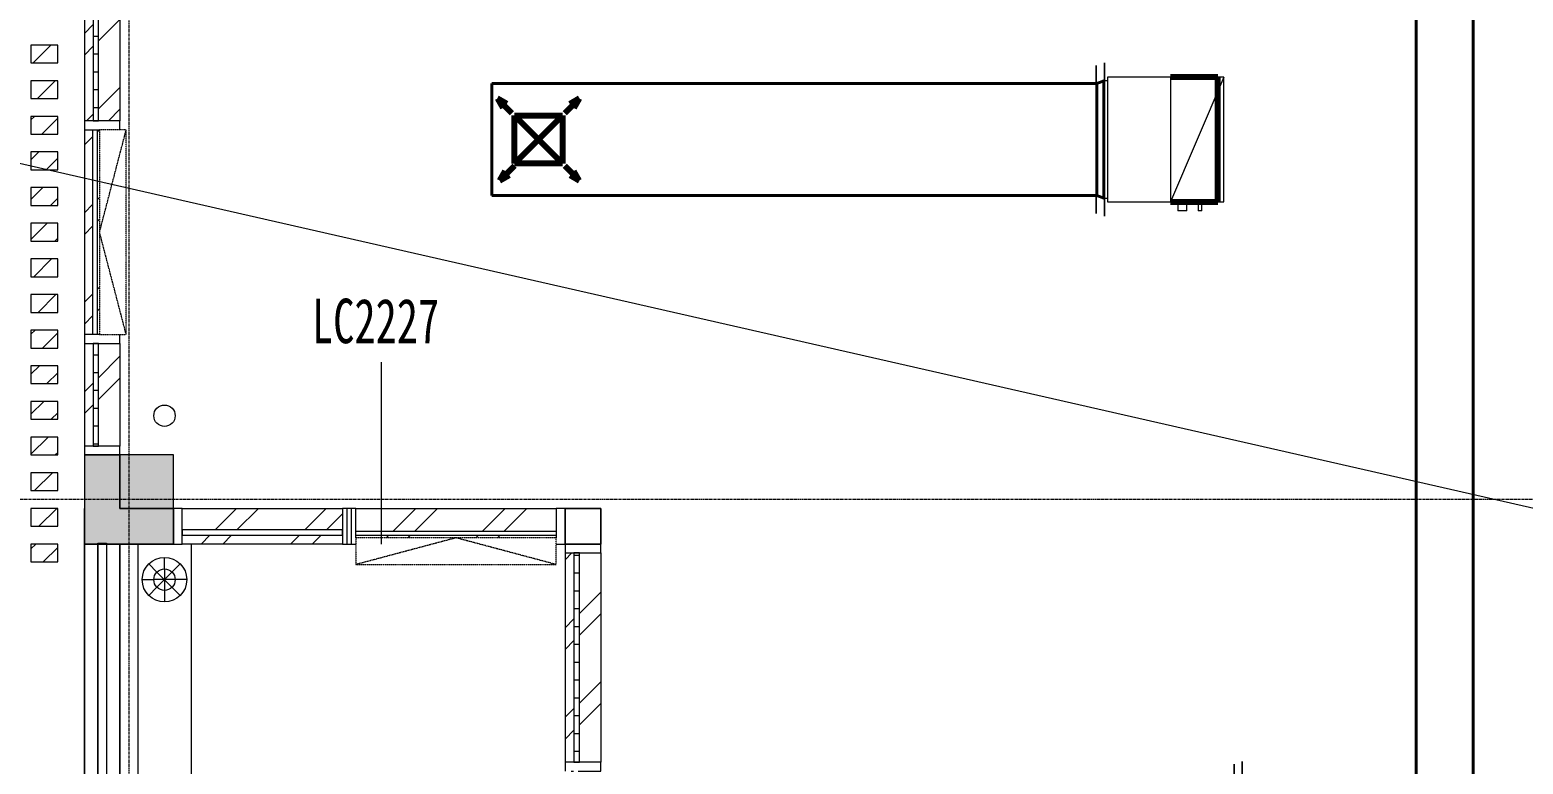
# Model space of a CAD drawing. Header units: millimetres. Extents: x 147619 to 200208, y -27981 to 8299.
# Drawn here: x 156044 to 164431, y -10185 to -6065 of the extents above; entities that cross this region are included whole.
import ezdxf

# ---------------------------------------------------------------- set-up
doc = ezdxf.new("R2010")
doc.units = ezdxf.units.MM
doc.linetypes.add('TJ Dash', pattern=[1.6, 1, -0.6])
doc.linetypes.add('轴网线', pattern=[22.24, 12.7, -3.18, 3.18, -3.18])
doc.layers.add('0-1', color=7, linetype='Continuous', lineweight=5)
doc.layers.add('M-HVAC-CDFF-IDEN', color=7, linetype='Continuous', lineweight=5)
for name, color, linetype, lineweight, true_color in [('0-2', 7, 'Continuous', 5, 0x515151), ('A-DETL-2', 7, 'Continuous', 5, 0x515151), ('A-DETL-GENF-1', 7, 'Continuous', 5, 0xe1e1e1), ('A-DETL-MEDM-1', 7, 'Continuous', 5, 0x515151), ('A-DETL-WIDE-1', 4, 'Continuous', 80, 0x00ffff), ('A-DETL-WIDE-3', 150, 'Continuous', 80, 0x007fff), ('A-FLOR-1', 7, 'Continuous', 5, 0x7f7f7f), ('A-FLOR-HRAL-1', 7, 'Continuous', 5, 0x515151), ('A-GLAZ-1', 7, 'TJ Dash', 5, 0x515151), ('A-GLAZ-2', 7, 'Continuous', 5, 0x515151), ('A-GLAZ-CURT-1', 7, 'Continuous', 5, 0x515151), ('A-GLAZ-CWMG-1', 7, 'Continuous', 5, 0x515151), ('A-GLAZ-CWMG-2', 7, 'Continuous', 5, 0x8b8b8b), ('A-WALL-1', 7, 'Continuous', 5, 0x515151), ('A-WALL-IDEN-1', 7, 'Continuous', 5, 0x5151ff), ('A-WALL-IDEN-2', 7, 'Continuous', 5, 0x515151), ('M-EQPM-1', 4, 'Continuous', 5, 0x00ffff), ('M-EQPM-2', 4, 'Continuous', 80, 0x00ffff), ('M-HVAC-CDFF-4', 150, 'Continuous', 80, 0x007fff), ('M-HVAC-DUCT-4', 3, 'Continuous', 40, 0x00ff00), ('M-HVAC-DUCT-7', 150, 'Continuous', 40, 0x007fff), ('M-HVAC-DUCT-8', 150, 'Continuous', 80, 0x007fff), ('M-HVAC-DUCT-9', 150, 'Continuous', 5, 0x007fff), ('M-HVAC-DUCT-ANNO-3', 6, 'Continuous', 5, 0xff00ff), ('Q-SPCQ-1', 7, 'Continuous', 5, 0x515151), ('S-GRID-1', 7, '轴网线', 5, 0x5151ff)]:
    doc.layers.add(name, color=color, linetype=linetype, lineweight=lineweight, true_color=true_color)
doc.styles.add('仿宋_4', font='', dxfattribs={"width": 0.7, "height": 250})
doc.styles.get('仿宋_4').set_extended_font_data('FangSong')
pattern_1 = [(45, (0, 0), (-251.4472, 251.4472), []), (45, (0, 381), (-251.4472, 251.4472), [])]

# ---------------------------------------------------------------- blocks, each defined once
blk = doc.blocks.new('矩形竖梃 - 100_100mm 木色铝方通-V74-10-003 三层空调通风平面图')
at = {"layer": 'A-GLAZ-CWMG-1'}
h = blk.add_hatch(dxfattribs=at)
h.set_pattern_fill('FP_76', color=256, style=0, pattern_type=2)
h.set_pattern_definition([(45, (9000, -156050.01), (-70.71068, 70.71068), [])])
h.paths.add_polyline_path([(-50, 150), (50, 150), (50, 0), (-50, 0)], flags=0)
for p, q in [((-50, 150), (50, 150)), ((-50, 0), (-50, 150)), ((50, 150), (50, 0)), ((50, 0), (-50, 0))]:
    blk.add_line(p, q, dxfattribs=at)
blk = doc.blocks.new('矩形竖梃 - 100_100mm 木色铝方通-V75-10-003 三层空调通风平面图')
at = {"layer": 'A-GLAZ-CWMG-1'}
h = blk.add_hatch(dxfattribs=at)
h.set_pattern_fill('FP_77', color=256, style=0, pattern_type=2)
h.set_pattern_definition([(45, (8800, -156050.01), (-70.71068, 70.71068), [])])
h.paths.add_polyline_path([(-50, 150), (50, 150), (50, 0), (-50, 0)], flags=0)
for p, q in [((-50, 150), (50, 150)), ((-50, 0), (-50, 150)), ((50, 150), (50, 0)), ((50, 0), (-50, 0))]:
    blk.add_line(p, q, dxfattribs=at)
blk = doc.blocks.new('矩形竖梃 - 100_100mm 木色铝方通-V76-10-003 三层空调通风平面图')
at = {"layer": 'A-GLAZ-CWMG-1'}
h = blk.add_hatch(dxfattribs=at)
h.set_pattern_fill('FP_78', color=256, style=0, pattern_type=2)
h.set_pattern_definition([(45, (8600, -156050.01), (-70.71068, 70.71068), [])])
h.paths.add_polyline_path([(-50, 150), (50, 150), (50, 0), (-50, 0)], flags=0)
for p, q in [((-50, 150), (50, 150)), ((-50, 0), (-50, 150)), ((50, 150), (50, 0)), ((50, 0), (-50, 0))]:
    blk.add_line(p, q, dxfattribs=at)
blk = doc.blocks.new('矩形竖梃 - 100_100mm 木色铝方通-V77-10-003 三层空调通风平面图')
at = {"layer": 'A-GLAZ-CWMG-1'}
h = blk.add_hatch(dxfattribs=at)
h.set_pattern_fill('FP_79', color=256, style=0, pattern_type=2)
h.set_pattern_definition([(45, (8400, -156050.01), (-70.71068, 70.71068), [])])
h.paths.add_polyline_path([(-50, 150), (50, 150), (50, 0), (-50, 0)], flags=0)
for p, q in [((-50, 150), (50, 150)), ((-50, 0), (-50, 150)), ((50, 150), (50, 0)), ((50, 0), (-50, 0))]:
    blk.add_line(p, q, dxfattribs=at)
blk = doc.blocks.new('矩形竖梃 - 100_100mm 木色铝方通-V78-10-003 三层空调通风平面图')
at = {"layer": 'A-GLAZ-CWMG-1'}
h = blk.add_hatch(dxfattribs=at)
h.set_pattern_fill('FP_80', color=256, style=0, pattern_type=2)
h.set_pattern_definition([(45, (8200, -156050.01), (-70.71068, 70.71068), [])])
h.paths.add_polyline_path([(-50, 150), (50, 150), (50, 0), (-50, 0)], flags=0)
for p, q in [((-50, 150), (50, 150)), ((-50, 0), (-50, 150)), ((50, 150), (50, 0)), ((50, 0), (-50, 0))]:
    blk.add_line(p, q, dxfattribs=at)
blk = doc.blocks.new('矩形竖梃 - 100_100mm 木色铝方通-V79-10-003 三层空调通风平面图')
at = {"layer": 'A-GLAZ-CWMG-1'}
h = blk.add_hatch(dxfattribs=at)
h.set_pattern_fill('FP_81', color=256, style=0, pattern_type=2)
h.set_pattern_definition([(45, (8000, -156050.01), (-70.71068, 70.71068), [])])
h.paths.add_polyline_path([(-50, 150), (50, 150), (50, 0), (-50, 0)], flags=0)
for p, q in [((-50, 150), (50, 150)), ((-50, 0), (-50, 150)), ((50, 150), (50, 0)), ((50, 0), (-50, 0))]:
    blk.add_line(p, q, dxfattribs=at)
blk = doc.blocks.new('矩形竖梃 - 100_100mm 木色铝方通-V80-10-003 三层空调通风平面图')
at = {"layer": 'A-GLAZ-CWMG-1'}
h = blk.add_hatch(dxfattribs=at)
h.set_pattern_fill('FP_82', color=256, style=0, pattern_type=2)
h.set_pattern_definition([(45, (7800, -156050.01), (-70.71068, 70.71068), [])])
h.paths.add_polyline_path([(-50, 150), (50, 150), (50, 0), (-50, 0)], flags=0)
for p, q in [((-50, 150), (50, 150)), ((-50, 0), (-50, 150)), ((50, 150), (50, 0)), ((50, 0), (-50, 0))]:
    blk.add_line(p, q, dxfattribs=at)
blk = doc.blocks.new('矩形竖梃 - 100_100mm 木色铝方通-V81-10-003 三层空调通风平面图')
at = {"layer": 'A-GLAZ-CWMG-1'}
h = blk.add_hatch(dxfattribs=at)
h.set_pattern_fill('FP_83', color=256, style=0, pattern_type=2)
h.set_pattern_definition([(45, (7600, -156050.01), (-70.71068, 70.71068), [])])
h.paths.add_polyline_path([(-50, 150), (50, 150), (50, 0), (-50, 0)], flags=0)
for p, q in [((-50, 150), (50, 150)), ((-50, 0), (-50, 150)), ((50, 150), (50, 0)), ((50, 0), (-50, 0))]:
    blk.add_line(p, q, dxfattribs=at)
blk = doc.blocks.new('矩形竖梃 - 100_100mm 木色铝方通-V82-10-003 三层空调通风平面图')
at = {"layer": 'A-GLAZ-CWMG-1'}
h = blk.add_hatch(dxfattribs=at)
h.set_pattern_fill('FP_84', color=256, style=0, pattern_type=2)
h.set_pattern_definition([(45, (7400, -156050.01), (-70.71068, 70.71068), [])])
h.paths.add_polyline_path([(-50, 150), (50, 150), (50, 0), (-50, 0)], flags=0)
for p, q in [((-50, 150), (50, 150)), ((-50, 0), (-50, 150)), ((50, 150), (50, 0)), ((50, 0), (-50, 0))]:
    blk.add_line(p, q, dxfattribs=at)
blk = doc.blocks.new('矩形竖梃 - 100_100mm 木色铝方通-V83-10-003 三层空调通风平面图')
at = {"layer": 'A-GLAZ-CWMG-1'}
h = blk.add_hatch(dxfattribs=at)
h.set_pattern_fill('FP_85', color=256, style=0, pattern_type=2)
h.set_pattern_definition([(45, (7200, -156050.01), (-70.71068, 70.71068), [])])
h.paths.add_polyline_path([(-50, 150), (50, 150), (50, 0), (-50, 0)], flags=0)
for p, q in [((-50, 150), (50, 150)), ((-50, 0), (-50, 150)), ((50, 150), (50, 0)), ((50, 0), (-50, 0))]:
    blk.add_line(p, q, dxfattribs=at)
blk = doc.blocks.new('矩形竖梃 - 100_100mm 木色铝方通-V84-10-003 三层空调通风平面图')
at = {"layer": 'A-GLAZ-CWMG-1'}
h = blk.add_hatch(dxfattribs=at)
h.set_pattern_fill('FP_86', color=256, style=0, pattern_type=2)
h.set_pattern_definition([(45, (7000, -156050.01), (-70.71068, 70.71068), [])])
h.paths.add_polyline_path([(-50, 150), (50, 150), (50, 0), (-50, 0)], flags=0)
for p, q in [((-50, 150), (50, 150)), ((-50, 0), (-50, 150)), ((50, 150), (50, 0)), ((50, 0), (-50, 0))]:
    blk.add_line(p, q, dxfattribs=at)
blk = doc.blocks.new('矩形竖梃 - 100_100mm 木色铝方通-V85-10-003 三层空调通风平面图')
at = {"layer": 'A-GLAZ-CWMG-1'}
h = blk.add_hatch(dxfattribs=at)
h.set_pattern_fill('FP_87', color=256, style=0, pattern_type=2)
h.set_pattern_definition([(45, (6800, -156050.01), (-70.71068, 70.71068), [])])
h.paths.add_polyline_path([(-50, 150), (50, 150), (50, 0), (-50, 0)], flags=0)
for p, q in [((-50, 150), (50, 150)), ((-50, 0), (-50, 150)), ((50, 150), (50, 0)), ((50, 0), (-50, 0))]:
    blk.add_line(p, q, dxfattribs=at)
blk = doc.blocks.new('矩形竖梃 - 100_100mm 木色铝方通-V86-10-003 三层空调通风平面图')
at = {"layer": 'A-GLAZ-CWMG-1'}
h = blk.add_hatch(dxfattribs=at)
h.set_pattern_fill('FP_88', color=256, style=0, pattern_type=2)
h.set_pattern_definition([(45, (6600, -156050.01), (-70.71068, 70.71068), [])])
h.paths.add_polyline_path([(-50, 150), (50, 150), (50, 0), (-50, 0)], flags=0)
for p, q in [((-50, 150), (50, 150)), ((-50, 0), (-50, 150)), ((50, 150), (50, 0)), ((50, 0), (-50, 0))]:
    blk.add_line(p, q, dxfattribs=at)
blk = doc.blocks.new('矩形竖梃 - 100_100mm 木色铝方通-V87-10-003 三层空调通风平面图')
at = {"layer": 'A-GLAZ-CWMG-1'}
h = blk.add_hatch(dxfattribs=at)
h.set_pattern_fill('FP_89', color=256, style=0, pattern_type=2)
h.set_pattern_definition([(45, (6400, -156050.01), (-70.71068, 70.71068), [])])
h.paths.add_polyline_path([(-50, 150), (50, 150), (50, 0), (-50, 0)], flags=0)
for p, q in [((-50, 150), (50, 150)), ((-50, 0), (-50, 150)), ((50, 150), (50, 0)), ((50, 0), (-50, 0))]:
    blk.add_line(p, q, dxfattribs=at)
blk = doc.blocks.new('矩形竖梃 - 100_100mm 木色铝方通-V88-10-003 三层空调通风平面图')
at = {"layer": 'A-GLAZ-CWMG-1'}
h = blk.add_hatch(dxfattribs=at)
h.set_pattern_fill('FP_90', color=256, style=0, pattern_type=2)
h.set_pattern_definition([(45, (6200, -156050.01), (-70.71068, 70.71068), [])])
h.paths.add_polyline_path([(-50, 150), (50, 150), (50, 0), (-50, 0)], flags=0)
for p, q in [((-50, 150), (50, 150)), ((-50, 0), (-50, 150)), ((50, 150), (50, 0)), ((50, 0), (-50, 0))]:
    blk.add_line(p, q, dxfattribs=at)
blk = doc.blocks.new('矩形竖梃 - 50_200mm 长方形-1944099-10-003 三层空调通风平面图')
at = {"layer": 'A-GLAZ-CWMG-1'}
for p, q in [((0, 200), (-50, 200)), ((-50, 200), (-50, 72.5)), ((0, 0), (0, 200)), ((-50, 47.5), (-50, 35)), ((-50, 0), (0, 0))]:
    blk.add_line(p, q, dxfattribs=at)
blk = doc.blocks.new('系统嵌板 - TJ玻璃_30-1835625-10-003 三层空调通风平面图')
at = {"layer": 'A-GLAZ-CURT-1'}
h = blk.add_hatch(dxfattribs=at)
h.set_pattern_fill('FP_124', color=256, style=0, pattern_type=2)
h.set_pattern_definition([(270, (9587.5, 159050.01), (100, 6e-15), [])])
h.paths.add_polyline_path([(-587.5, -80), (587.5, -80), (587.5, -50), (-587.5, -50)], flags=0)
for p, q in [((587.5, -50), (-587.5, -50)), ((-587.5, -50), (-587.5, -80)), ((-587.5, -80), (587.5, -80)), ((587.5, -80), (587.5, -50))]:
    blk.add_line(p, q, dxfattribs=at)
blk = doc.blocks.new('矩形竖梃 - 50_200mm 长方形-1419924-10-003 三层空调通风平面图')
at = {"layer": 'A-GLAZ-CWMG-2'}
h = blk.add_hatch(dxfattribs=at)
h.set_pattern_fill('FP_125', color=256, style=0, pattern_type=2)
h.set_pattern_definition(pattern_1)
h.paths.add_polyline_path([(159250, -10175), (159250, -9000), (159130, -9000), (159130, -10175)], flags=0)
h.paths.add_polyline_path([(159100, -10175), (159100, -9000), (159050, -9000), (159050, -10175)], flags=0)
at = {"layer": 'A-GLAZ-CWMG-1'}
for p, q in [((159050, -9000), (159050, -10175)), ((159250, -9000), (159250, -10175))]:
    blk.add_line(p, q, dxfattribs=at)
blk = doc.blocks.new('栏杆扶手 - 50 x 12mm-1637074-10-003 三层空调通风平面图')
at = {"layer": 'A-FLOR-HRAL-1'}
for p, q in [((-25, 2), (-25, 6)), ((-25, 6), (25, 6)), ((25, 6), (25, 2))]:
    blk.add_line(p, q, dxfattribs=at)
blk = doc.blocks.new('栏杆扶手 - 50 x 12mm-V140-10-003 三层空调通风平面图')
at = {"layer": 'A-FLOR-HRAL-1'}
for p, q in [((-25, -6), (-25, -2)), ((-25, -6), (25, -6)), ((25, -2), (25, -6))]:
    blk.add_line(p, q, dxfattribs=at)
blk = doc.blocks.new('栏杆扶手 - 50 x 12mm-V141-10-003 三层空调通风平面图')
at = {"layer": 'A-FLOR-HRAL-1'}
for p, q in [((-25, -6), (-25, 0)), ((-25, -6), (25, -6)), ((25, 0), (25, -6))]:
    blk.add_line(p, q, dxfattribs=at)
blk = doc.blocks.new('栏杆扶手 - 栏杆扶手-1310377-10-003 三层空调通风平面图')
blk.add_blockref('栏杆扶手 - 50 x 12mm-1637074-10-003 三层空调通风平面图', (156450, -8952))
at = {"rotation": 90}
for name, p in [('栏杆扶手 - 50 x 12mm-V140-10-003 三层空调通风平面图', (159048, -17550)), ('栏杆扶手 - 50 x 12mm-V141-10-003 三层空调通风平面图', (159050, -17550))]:
    blk.add_blockref(name, p, dxfattribs=at)
blk = doc.blocks.new('矩形竖梃 - 50_200mm 长方形-1368803-10-003 三层空调通风平面图')
at = {"layer": 'A-GLAZ-CWMG-1'}
for p, q in [((-50, 200), (0, 200)), ((-50, 0), (-50, 200)), ((0, 200), (0, 0)), ((0, 0), (-50, 0))]:
    blk.add_line(p, q, dxfattribs=at)
blk = doc.blocks.new('矩形竖梃 - 50_200mm 长方形-V144-10-003 三层空调通风平面图')
at = {"layer": 'A-GLAZ-CWMG-1'}
for p, q in [((-25, 200), (25, 200)), ((-25, 72.5), (-25, 200)), ((25, 200), (25, 0)), ((-25, 35), (-25, 47.5)), ((25, 0), (-25, 0))]:
    blk.add_line(p, q, dxfattribs=at)
blk = doc.blocks.new('窗嵌板_50-70系列上悬铝窗-zx - 50 系列-3098526-10-003 三层空调通风平面图')
at = {"layer": 'A-GLAZ-1'}
for p, q in [((562.5, 115), (-562.5, 115)), ((-562.5, 115), (-562.5, -35)), ((-562.5, 115), (0, -34.8)), ((0, -34.8), (562.5, 115)), ((562.5, -35), (562.5, 115)), ((-562.5, -35), (562.5, -35))]:
    blk.add_line(p, q, dxfattribs=at)
at = {"layer": 'A-GLAZ-2'}
for p, q in [((-562.5, -72.5), (-562.5, -47.5)), ((-562.5, -47.5), (562.5, -47.5)), ((562.5, -72.5), (-562.5, -72.5)), ((562.5, -47.5), (562.5, -72.5))]:
    blk.add_line(p, q, dxfattribs=at)
blk = doc.blocks.new('系统嵌板 - TJ玻璃_30-1943586-10-003 三层空调通风平面图')
at = {"layer": 'A-GLAZ-CURT-1'}
for p, q in [((450, -50), (-450, -50)), ((-450, -50), (-450, -80)), ((-450, -80), (450, -80)), ((450, -80), (450, -50))]:
    blk.add_line(p, q, dxfattribs=at)
blk = doc.blocks.new('矩形竖梃 - 50_200mm 长方形-1411061-10-003 三层空调通风平面图')
at = {"layer": 'A-GLAZ-CWMG-1'}
for p, q in [((-50, 200), (0, 200)), ((-50, 0), (-50, 200)), ((0, 200), (0, 0)), ((0, 0), (-50, 0))]:
    blk.add_line(p, q, dxfattribs=at)
blk = doc.blocks.new('矩形竖梃 - 50_200mm 长方形-3098524-10-003 三层空调通风平面图')
at = {"layer": 'A-GLAZ-CWMG-2'}
h = blk.add_hatch(dxfattribs=at)
h.set_pattern_fill('FP_125', color=256, style=0, pattern_type=2)
h.set_pattern_definition(pattern_1)
h.paths.add_polyline_path([(157875, -8915), (159000, -8915), (159000, -8902.5), (157875, -8902.5)], flags=0)
h.paths.add_polyline_path([(159000, -8877.5), (159000, -8750), (157875, -8750), (157875, -8877.5)], flags=0)
at = {"layer": 'A-GLAZ-CWMG-1'}
blk.add_line((157875, -8750), (159000, -8750), dxfattribs=at)
blk = doc.blocks.new('矩形竖梃 - 50_200mm 长方形-3098515-10-003 三层空调通风平面图')
at = {"layer": 'A-GLAZ-CWMG-2'}
h = blk.add_hatch(dxfattribs=at)
h.set_pattern_fill('FP_134', color=256, style=0, pattern_type=2)
h.set_pattern_definition(pattern_1)
h.paths.add_polyline_path([(157800, -8950), (157800, -8900), (156900, -8900), (156900, -8950)], flags=0)
h.paths.add_polyline_path([(156900, -8870), (157800, -8870), (157800, -8750), (156900, -8750)], flags=0)
at = {"layer": 'A-GLAZ-CWMG-1'}
for p, q in [((156900, -8750), (157800, -8750)), ((157800, -8950), (156900, -8950))]:
    blk.add_line(p, q, dxfattribs=at)
blk = doc.blocks.new('矩形竖梃 - 50_200mm 长方形-1944096-10-003 三层空调通风平面图')
at = {"layer": 'A-GLAZ-CWMG-1'}
for p, q in [((-25, 200), (25, 200)), ((-25, 0), (-25, 200)), ((25, 200), (25, 0)), ((25, 0), (-25, 0))]:
    blk.add_line(p, q, dxfattribs=at)
blk = doc.blocks.new('顶部扶栏类型 - 顶部扶栏_内部_-1506499-10-003 三层空调通风平面图')
at = {"layer": 'A-FLOR-HRAL-1'}
for p, q in [((156425, -8950), (156475, -8950)), ((156425, -17575), (156425, -8950)), ((156475, -8950), (156475, -17525)), ((156475, -17525), (159050, -17525)), ((159050, -17525), (159050, -17575)), ((159050, -17575), (156425, -17575))]:
    blk.add_line(p, q, dxfattribs=at)
blk = doc.blocks.new('顶部扶栏类型 - 顶部扶栏_内部_-V151-10-003 三层空调通风平面图')
at = {"layer": 'A-FLOR-HRAL-1'}
for p, q in [((156475, -8950), (156425, -8950)), ((156425, -8950), (156425, -17575)), ((156475, -8950), (156475, -17525)), ((156475, -17525), (159050, -17525)), ((159050, -17525), (159050, -17575)), ((156425, -17575), (159050, -17575))]:
    blk.add_line(p, q, dxfattribs=at)
blk = doc.blocks.new('雨水管 2d - 地漏 R50-1793327-10-003 三层空调通风平面图')
at = {"layer": 'Q-SPCQ-1'}
blk.add_circle((0, 0), 60, dxfattribs=at)
blk = doc.blocks.new('雨水斗 2d - 地漏 R100-669040-10-003 三层空调通风平面图')
at = {"layer": 'Q-SPCQ-1'}
for p, q in [((-42.4, 42.4), (-88.4, 88.4)), ((88.4, 88.4), (-42.4, -42.4)), ((0, 60), (0, 125)), ((-125, 0), (-60, 0)), ((125, 0), (-60, 0)), ((-42.4, 42.4), (88.4, -88.4)), ((0, 60), (0, -125)), ((-88.4, -88.4), (-42.4, -42.4))]:
    blk.add_line(p, q, dxfattribs=at)
for radius in [125, 60]:
    blk.add_circle((0, 0), radius, dxfattribs=at)
blk = doc.blocks.new('矩形竖梃 - 50_200mm 长方形-V203-10-003 三层空调通风平面图')
at = {"layer": 'A-GLAZ-CWMG-1'}
for p, q in [((-25, 200), (25, 200)), ((-25, 72.5), (-25, 200)), ((25, 200), (25, 0)), ((-25, 35), (-25, 47.5)), ((25, 0), (-25, 0))]:
    blk.add_line(p, q, dxfattribs=at)
blk = doc.blocks.new('系统嵌板 - TJ玻璃_30-2184601-10-003 三层空调通风平面图')
at = {"layer": 'A-GLAZ-CURT-1'}
h = blk.add_hatch(dxfattribs=at)
h.set_pattern_fill('FP_176', color=256, style=0, pattern_type=2)
h.set_pattern_definition([(270, (8112.5, 156350.01), (100, 6e-15), [])])
h.paths.add_polyline_path([(-287.5, -80), (287.5, -80), (287.5, -50), (-287.5, -50)], flags=0)
for p, q in [((287.5, -50), (-287.5, -50)), ((-287.5, -50), (-287.5, -80)), ((-287.5, -80), (287.5, -80)), ((287.5, -80), (287.5, -50))]:
    blk.add_line(p, q, dxfattribs=at)
blk = doc.blocks.new('窗嵌板_50-70系列上悬铝窗-zx-内开 - 50 系列-2567979-10-003 三层空调通风平面图')
at = {"layer": 'A-GLAZ-1'}
for p, q in [((575, -85), (-575, -85)), ((-575, -85), (-575, -235)), ((-575, -235), (0, -85.2)), ((0, -85.2), (575, -235)), ((575, -235), (575, -85)), ((-575, -235), (575, -235))]:
    blk.add_line(p, q, dxfattribs=at)
at = {"layer": 'A-GLAZ-2'}
for p, q in [((-575, -72.5), (-575, -47.5)), ((-575, -47.5), (575, -47.5)), ((575, -72.5), (-575, -72.5)), ((575, -47.5), (575, -72.5))]:
    blk.add_line(p, q, dxfattribs=at)
blk = doc.blocks.new('系统嵌板 - TJ玻璃_30-V204-10-003 三层空调通风平面图')
at = {"layer": 'A-GLAZ-CURT-1'}
h = blk.add_hatch(dxfattribs=at)
h.set_pattern_fill('FP_177', color=256, style=0, pattern_type=2)
h.set_pattern_definition([(270, (6000, 156350.01), (100, 6e-15), [])])
h.paths.add_polyline_path([(-575, -80), (575, -80), (575, -50), (-575, -50)], flags=0)
for p, q in [((575, -50), (-575, -50)), ((-575, -50), (-575, -80)), ((-575, -80), (575, -80)), ((575, -80), (575, -50))]:
    blk.add_line(p, q, dxfattribs=at)
blk = doc.blocks.new('矩形竖梃 - 50_200mm 长方形-1277902-10-003 三层空调通风平面图')
at = {"layer": 'A-GLAZ-CWMG-2'}
h = blk.add_hatch(dxfattribs=at)
h.set_pattern_fill('FP_125', color=256, style=0, pattern_type=2)
h.set_pattern_definition(pattern_1)
h.paths.add_polyline_path([(156400, -8400), (156400, -7825), (156350, -7825), (156350, -8400)], flags=0)
h.paths.add_polyline_path([(156550, -8400), (156550, -7825), (156430, -7825), (156430, -8400)], flags=0)
at = {"layer": 'A-GLAZ-CWMG-1'}
for p, q in [((156350, -7825), (156350, -8400)), ((156550, -7825), (156550, -8400))]:
    blk.add_line(p, q, dxfattribs=at)
blk = doc.blocks.new('矩形竖梃 - 50_200mm 长方形-V206-10-003 三层空调通风平面图')
at = {"layer": 'A-GLAZ-CWMG-2'}
h = blk.add_hatch(dxfattribs=at)
h.set_pattern_fill('FP_125', color=256, style=0, pattern_type=2)
h.set_pattern_definition(pattern_1)
h.paths.add_polyline_path([(156397.5, -7775), (156397.5, -6625), (156350, -6625), (156350, -7775)], flags=0)
h.paths.add_polyline_path([(156435, -7775), (156435, -6625), (156422.5, -6625), (156422.5, -7775)], flags=0)
at = {"layer": 'A-GLAZ-CWMG-1'}
blk.add_line((156350, -6625), (156350, -7775), dxfattribs=at)
blk = doc.blocks.new('矩形竖梃 - 50_200mm 长方形-V207-10-003 三层空调通风平面图')
at = {"layer": 'A-GLAZ-CWMG-2'}
h = blk.add_hatch(dxfattribs=at)
h.set_pattern_fill('FP_125', color=256, style=0, pattern_type=2)
h.set_pattern_definition(pattern_1)
h.paths.add_polyline_path([(156400, -6575), (156400, -5425), (156350, -5425), (156350, -6575)], flags=0)
h.paths.add_polyline_path([(156550, -6575), (156550, -5425), (156430, -5425), (156430, -6575)], flags=0)
at = {"layer": 'A-GLAZ-CWMG-1'}
for p, q in [((156350, -5425), (156350, -6575)), ((156550, -5425), (156550, -6575))]:
    blk.add_line(p, q, dxfattribs=at)
blk = doc.blocks.new('矩形竖梃 - 50_200mm 长方形-2753886-10-003 三层空调通风平面图')
at = {"layer": 'A-GLAZ-CWMG-1'}
for p, q in [((0, 200), (-50, 200)), ((-50, 200), (-50, 0)), ((0, 0), (0, 200)), ((-50, 0), (0, 0))]:
    blk.add_line(p, q, dxfattribs=at)
blk = doc.blocks.new('矩形竖梃 - 50_200mm 长方形-2252489-10-003 三层空调通风平面图')
at = {"layer": 'A-GLAZ-CWMG-1'}
for p, q in [((-25, 200), (25, 200)), ((-25, 0), (-25, 200)), ((25, 85), (25, 72.5)), ((25, 0), (-25, 0)), ((25, 47.5), (25, 0))]:
    blk.add_line(p, q, dxfattribs=at)
blk = doc.blocks.new('矩形竖梃 - 50_200mm 长方形-V212-10-003 三层空调通风平面图')
at = {"layer": 'A-GLAZ-CWMG-1'}
for p, q in [((-25, 200), (25, 200)), ((25, 200), (25, 0)), ((-25, 72.5), (-25, 85)), ((-25, 0), (-25, 47.5)), ((25, 0), (-25, 0))]:
    blk.add_line(p, q, dxfattribs=at)
blk = doc.blocks.new('YXQH_AR_B9-20_rvt-1-10-003 三层空调通风平面图')
at = {"layer": 'A-DETL-GENF-1'}
h = blk.add_hatch(color=256, dxfattribs=at)
h.paths.add_polyline_path([(182450, -17650), (182950, -17650), (182950, -17150), (182450, -17150)], flags=0)
h.paths.add_polyline_path([(165465.9, -17650), (165600, -17650), (165600, -17050), (165000, -17050), (165000, -17650), (165200, -17650)], flags=0)
h.paths.add_polyline_path([(159500, -17650), (159500, -17200), (159050, -17200), (159050, -17525), (159056, -17525), (159056, -17575), (159050, -17575), (159050, -17650), (159250, -17650)], flags=0)
h.paths.add_polyline_path([(174300, -17650), (174300, -17050), (173700, -17050), (173700, -17650), (174078.7, -17650)], flags=0)
h.paths.add_polyline_path([(170970.6, -9250), (171250, -9250), (171250, -8750), (170750, -8750), (170750, -9250), (170900, -9250)], flags=0)
h.paths.add_polyline_path([(176800, -9050), (176800, -8500), (176300, -8500), (176300, -9050), (176600, -9050)], flags=0)
h.paths.add_polyline_path([(165000, -9000), (165500, -9000), (165500, -8500), (165000, -8500)], flags=0)
h.paths.add_polyline_path([(182691.5, -8950), (182950, -8950), (182950, -8450), (182450, -8450), (182450, -8950)], flags=0)
h.paths.add_polyline_path([(156425, -8950), (156425, -8946), (156475, -8946), (156475, -8950), (156850, -8950), (156850, -8450), (156350, -8450), (156350, -8950)], flags=0)
h.paths.add_polyline_path([(182791.4, -7000), (182950, -7000), (182950, -6500), (182550, -6500.7), (182550, -7000), (182750, -7000)], flags=0)
h.paths.add_polyline_path([(168050, -1530), (168250, -1530), (168250, -1130), (168050, -1130), (168050, -1450)], flags=0)
h.paths.add_polyline_path([(170900, -1530), (171100, -1530), (171100, -1130), (170900, -1130)], flags=0)
h.paths.add_polyline_path([(173750, -1530), (173950, -1530), (173950, -1130), (173750, -1130), (173750, -1450)], flags=0)
h.paths.add_polyline_path([(176400, -350), (176800, -350), (176800, 250), (176200, 250), (176200, -350), (176231.9, -350)], flags=0)
h.paths.add_polyline_path([(165400, -250), (165500, -250), (165500, 250), (165000, 250), (165000, -250), (165240, -250)], flags=0)
h.paths.add_polyline_path([(156408.8, -250), (156850, -250), (156850, 250), (156350, 250), (156350, -250)], flags=0)
h.paths.add_polyline_path([(171093.6, -150), (171100, -150), (171100, 250), (170900, 250), (170900, -150)], flags=0)
h.paths.add_polyline_path([(173750, -150), (173950, -150), (173950, 250), (173750, 250), (173750, 50)], flags=0)
h.paths.add_polyline_path([(168226.5, -150), (168250, -150), (168250, 250), (168050, 250), (168050, -150), (168223.3, -150)], flags=0)
at = {"layer": 'A-DETL-2'}
for p, q in [((156650, -8950), (156650, -17450)), ((156950, -8950), (156950, -17450))]:
    blk.add_line(p, q, dxfattribs=at)
at = {"layer": 'A-DETL-MEDM-1'}
for p, q in [((156550, -8450), (156350, -8450)), ((156350, -8450), (156350, -8950)), ((156850, -8450), (156550, -8450)), ((156850, -8750), (156850, -8450)), ((156850, -8950), (156850, -8750)), ((156350, -8950), (156425, -8950)), ((156475, -8950), (156550, -8950)), ((156550, -8950), (156850, -8950))]:
    blk.add_line(p, q, dxfattribs=at)
at = {"layer": 'A-FLOR-1'}
for p, q in [((156550, -8450), (156550, -8750)), ((156550, -8750), (156853.2, -8750)), ((159050, -8750), (159250, -8750)), ((159250, -8750), (159250, -8950)), ((156850, -8950), (156550, -8950)), ((156550, -8950), (156550, -17450)), ((156853.2, -8950), (156850, -8950))]:
    blk.add_line(p, q, dxfattribs=at)
at = {"layer": 'A-WALL-1'}
for p, q in [((156350, -8450), (156350, -8750)), ((156550, -8450), (156350, -8450)), ((156350, -8450), (156350, -8750)), ((156550, -8450), (156350, -8450)), ((156550, -8750), (156550, -8450)), ((156550, -8750), (156550, -8450)), ((156350, -8750), (156350, -8950)), ((156350, -8950), (156350, -8750)), ((156850, -8750), (156550, -8750)), ((156850, -8750), (156550, -8750)), ((156850, -8950), (156850, -8750)), ((156850, -8750), (156850, -8950)), ((159250, -8750), (159050, -8750)), ((159050, -8750), (159050, -8950)), ((159250, -8750), (159050, -8750)), ((159250, -8950), (159250, -8750)), ((159250, -8750), (159250, -8950)), ((156350, -8950), (156850, -8950)), ((156350, -8950), (156350, -17650)), ((156350, -17650), (156350, -8950)), ((156425, -8950), (156350, -8950)), ((156550, -8950), (156475, -8950)), ((156550, -8950), (156850, -8950)), ((156550, -8950), (156550, -17450)), ((156550, -17450), (156550, -8950)), ((159050, -8950), (159250, -8950)), ((159050, -8950), (159250, -8950))]:
    blk.add_line(p, q, dxfattribs=at)
at = {"layer": 'A-WALL-IDEN-1'}
blk.add_line((158019.7, -8950), (158019.7, -7928.6), dxfattribs=at)
at = {"layer": 'S-GRID-1'}
for p, q in [((156600, 7499.5), (156600, -27181.2)), ((199020.5, -8700), (148552.6, -8700))]:
    blk.add_line(p, q, dxfattribs=at)
at = {"layer": '0-2'}
for name, p in [('矩形竖梃 - 50_200mm 长方形-V207-10-003 三层空调通风平面图', (0, 0)), ('矩形竖梃 - 50_200mm 长方形-V206-10-003 三层空调通风平面图', (0, 0)), ('矩形竖梃 - 50_200mm 长方形-1277902-10-003 三层空调通风平面图', (0, 0)), ('雨水管 2d - 地漏 R50-1793327-10-003 三层空调通风平面图', (156800, -8230)), ('矩形竖梃 - 50_200mm 长方形-3098515-10-003 三层空调通风平面图', (0, 0)), ('矩形竖梃 - 50_200mm 长方形-3098524-10-003 三层空调通风平面图', (0, 0)), ('矩形竖梃 - 50_200mm 长方形-1944099-10-003 三层空调通风平面图', (159050, -8950)), ('栏杆扶手 - 栏杆扶手-1310377-10-003 三层空调通风平面图', (0, 0)), ('顶部扶栏类型 - 顶部扶栏_内部_-1506499-10-003 三层空调通风平面图', (0, 0)), ('顶部扶栏类型 - 顶部扶栏_内部_-V151-10-003 三层空调通风平面图', (0, 0)), ('雨水斗 2d - 地漏 R100-669040-10-003 三层空调通风平面图', (156800, -9150)), ('矩形竖梃 - 50_200mm 长方形-1419924-10-003 三层空调通风平面图', (0, 0))]:
    blk.add_blockref(name, p, dxfattribs=at)
for name, p, rotation in [('系统嵌板 - TJ玻璃_30-V204-10-003 三层空调通风平面图', (156350, -6000), 90), ('窗嵌板_50-70系列上悬铝窗-zx-内开 - 50 系列-2567979-10-003 三层空调通风平面图', (156350, -7200), 90), ('系统嵌板 - TJ玻璃_30-2184601-10-003 三层空调通风平面图', (156350, -8112.5), 90), ('矩形竖梃 - 50_200mm 长方形-2753886-10-003 三层空调通风平面图', (156350, -8450), 270), ('系统嵌板 - TJ玻璃_30-1943586-10-003 三层空调通风平面图', (157350, -8950), 180), ('窗嵌板_50-70系列上悬铝窗-zx - 50 系列-3098526-10-003 三层空调通风平面图', (158437.5, -8950), 180), ('系统嵌板 - TJ玻璃_30-1835625-10-003 三层空调通风平面图', (159050, -9587.5), 90)]:
    blk.add_blockref(name, p, dxfattribs=dict(at, rotation=rotation))
at = {"layer": '0-2', "extrusion": (0, 0, -1)}
for name, p, rotation in [('矩形竖梃 - 100_100mm 木色铝方通-V88-10-003 三层空调通风平面图', (-156050, -6200), 90.00000000000011), ('矩形竖梃 - 100_100mm 木色铝方通-V87-10-003 三层空调通风平面图', (-156050, -6400), 90.00000000000011), ('矩形竖梃 - 100_100mm 木色铝方通-V86-10-003 三层空调通风平面图', (-156050, -6600), 90.00000000000011), ('矩形竖梃 - 50_200mm 长方形-V212-10-003 三层空调通风平面图', (-156350, -6600), 90), ('矩形竖梃 - 100_100mm 木色铝方通-V85-10-003 三层空调通风平面图', (-156050, -6800), 90.00000000000011), ('矩形竖梃 - 100_100mm 木色铝方通-V84-10-003 三层空调通风平面图', (-156050, -7000), 90.00000000000011), ('矩形竖梃 - 100_100mm 木色铝方通-V83-10-003 三层空调通风平面图', (-156050, -7200), 90.00000000000011), ('矩形竖梃 - 100_100mm 木色铝方通-V82-10-003 三层空调通风平面图', (-156050, -7400), 90.00000000000011), ('矩形竖梃 - 100_100mm 木色铝方通-V81-10-003 三层空调通风平面图', (-156050, -7600), 90.00000000000011), ('矩形竖梃 - 100_100mm 木色铝方通-V80-10-003 三层空调通风平面图', (-156050, -7800), 90.00000000000011), ('矩形竖梃 - 50_200mm 长方形-2252489-10-003 三层空调通风平面图', (-156350, -7800), 90), ('矩形竖梃 - 100_100mm 木色铝方通-V79-10-003 三层空调通风平面图', (-156050, -8000), 90.00000000000011), ('矩形竖梃 - 100_100mm 木色铝方通-V78-10-003 三层空调通风平面图', (-156050, -8200), 90.00000000000011), ('矩形竖梃 - 100_100mm 木色铝方通-V77-10-003 三层空调通风平面图', (-156050, -8400), 90.00000000000011), ('矩形竖梃 - 100_100mm 木色铝方通-V76-10-003 三层空调通风平面图', (-156050, -8600), 90.00000000000011), ('矩形竖梃 - 100_100mm 木色铝方通-V75-10-003 三层空调通风平面图', (-156050, -8800), 90.00000000000011), ('矩形竖梃 - 100_100mm 木色铝方通-V74-10-003 三层空调通风平面图', (-156050, -9000), 90.00000000000011), ('矩形竖梃 - 50_200mm 长方形-1368803-10-003 三层空调通风平面图', (-159050, -8950), 90), ('矩形竖梃 - 50_200mm 长方形-V144-10-003 三层空调通风平面图', (-159050, -10200), 90)]:
    blk.add_blockref(name, p, dxfattribs=dict(at, rotation=rotation))
for name, p in [('矩形竖梃 - 50_200mm 长方形-1411061-10-003 三层空调通风平面图', (-156850, -8950)), ('矩形竖梃 - 50_200mm 长方形-1944096-10-003 三层空调通风平面图', (-157825, -8950)), ('矩形竖梃 - 50_200mm 长方形-V203-10-003 三层空调通风平面图', (-157850, -8950))]:
    blk.add_blockref(name, p, dxfattribs=at)
at = {"layer": 'A-WALL-IDEN-2', "insert": (157628.4, -7573), "char_height": 250, "width": 942.784, "attachment_point": 1, "style": '仿宋_4'}
blk.add_mtext('LC2227', dxfattribs=at)
blk = doc.blocks.new('过渡件_矩形变径管_角度_法兰 - 45 度-V223-10-003 三层空调通风平面图')
at = {"layer": 'A-DETL-WIDE-3'}
for p, q in [((0.2, 330), (3, 329)), ((3, -329), (0.2, -330))]:
    blk.add_line(p, q, dxfattribs=at)
at = {"layer": 'M-HVAC-DUCT-7'}
for p, q in [((3, 330), (42.8, 315)), ((3, -330), (3, 330)), ((22.9, 322.5), (45.8, 315)), ((42.8, 315), (42.8, -315)), ((42.8, -315), (3, -330)), ((45.8, -315), (22.9, -322.5))]:
    blk.add_line(p, q, dxfattribs=at)
at = {"layer": 'M-HVAC-DUCT-9'}
for p, q in [((0, 330), (0, 430)), ((0, 430), (0, -430)), ((45.8, 415), (45.8, 315)), ((45.8, -415), (45.8, 415)), ((0, -430), (0, -330)), ((45.8, -315), (45.8, -415))]:
    blk.add_line(p, q, dxfattribs=at)
blk = doc.blocks.new('M_多联机 - 室内机 - 静音型 - 天花板内藏风管式下回风 - 4_5 kW-V222-10-003 三层空调通风平面图')
at = {"layer": 'A-DETL-WIDE-1'}
for p, q in [((350, 310), (-350, 310)), ((-350, 310), (-350, 43.8)), ((350, 43.8), (350, 310))]:
    blk.add_line(p, q, dxfattribs=at)
at = {"layer": 'M-EQPM-1'}
for p, q in [((400, 220), (350, 220)), ((350, 200), (400, 200)), ((400, 220), (400, 200)), ((400, 135), (350, 135)), ((350, 85), (400, 85)), ((400, 135), (400, 85)), ((-350, 43.7), (-350, -310)), ((350, -210), (350, 43.7)), ((350, -310), (350, -210)), ((-350, -310), (349, -310)), ((-330, -310), (-330, -330)), ((330, -330), (-330, -330)), ((330, -330), (330, -310)), ((349, -310), (350, -310))]:
    blk.add_line(p, q, dxfattribs=at)
blk = doc.blocks.new('C4_方形散流器 - 270x270-2857066-10-003 三层空调通风平面图')
at = {"layer": 'A-DETL-WIDE-3'}
for p, q in [((-178.1, 199.9), (-229.5, 229.5)), ((-229.5, 229.5), (-199.9, 178.1)), ((-148.5, 148.5), (-229.5, 229.5)), ((-178.1, 199.9), (-229.5, 229.5)), ((-229.5, 229.5), (-199.9, 178.1)), ((-199.9, 199.9), (-178.1, 199.9)), ((-199.9, 178.1), (-199.9, 199.9)), ((-199.9, 178.1), (-199.9, 199.9)), ((-199.9, 199.9), (-178.1, 199.9)), ((135, 148.5), (216, 229.5)), ((164.6, 199.9), (216, 229.5)), ((216, 229.5), (164.6, 199.9)), ((186.4, 199.9), (164.6, 199.9)), ((164.6, 199.9), (186.4, 199.9)), ((216, 229.5), (186.4, 178.1)), ((186.4, 178.1), (216, 229.5)), ((186.4, 178.1), (186.4, 199.9)), ((186.4, 199.9), (186.4, 178.1)), ((135, 135), (-135, -135)), ((-135, 135), (135, -135)), ((-135, -135), (-135, 135)), ((-135, 135), (135, 135)), ((135, 135), (135, -135)), ((-148.5, -148.5), (-229.5, -229.5)), ((135, -135), (-135, -135)), ((148.5, -148.5), (229.5, -229.5)), ((-229.5, -229.5), (-199.9, -178.1)), ((-199.9, -178.1), (-229.5, -229.5)), ((-178.1, -199.9), (-229.5, -229.5)), ((-229.5, -229.5), (-178.1, -199.9)), ((-199.9, -178.1), (-199.9, -199.9)), ((-199.9, -199.9), (-199.9, -178.1)), ((-199.9, -199.9), (-178.1, -199.9)), ((-178.1, -199.9), (-199.9, -199.9)), ((199.9, -199.9), (178.1, -199.9)), ((178.1, -199.9), (229.5, -229.5)), ((199.9, -199.9), (178.1, -199.9)), ((178.1, -199.9), (229.5, -229.5)), ((199.9, -178.1), (199.9, -199.9)), ((229.5, -229.5), (199.9, -178.1)), ((199.9, -178.1), (199.9, -199.9)), ((229.5, -229.5), (199.9, -178.1))]:
    blk.add_line(p, q, dxfattribs=at)

msp = doc.modelspace()

# ---------------------------------------------------------------- linework, layer by layer
at = {"layer": 'M-HVAC-CDFF-IDEN'}
msp.add_line((167846.7, -9515.2), (152758.3, -6079.6), dxfattribs=at)
at = {"layer": 'M-HVAC-DUCT-4'}
for p, q in [((163830, -4775), (163830, -12708.5)), ((164150, -4775), (164150, -12708.5))]:
    msp.add_line(p, q, dxfattribs=at)
at = {"layer": 'M-HVAC-DUCT-7'}
for p, q in [((158638.9, -6994.9), (158638.9, -6364.9)), ((158638.9, -6364.9), (162036.5, -6364.9)), ((162036.5, -6364.9), (162036.5, -6994.9)), ((158638.9, -6994.9), (162036.5, -6994.9))]:
    msp.add_line(p, q, dxfattribs=at)
at = {"layer": 'M-HVAC-DUCT-ANNO-3'}
for p, q in [((162750.1, -6329.9), (162450.1, -7029.9)), ((162750.1, -6329.9), (162450.1, -6329.9)), ((162450.1, -6329.9), (162450.1, -7029.9)), ((162750.1, -7029.9), (162750.1, -6329.9)), ((162450.1, -7029.9), (162750.1, -7029.9))]:
    msp.add_line(p, q, dxfattribs=at)

# ---------------------------------------------------------------- block references
at = {"layer": '0-1'}
msp.add_blockref('YXQH_AR_B9-20_rvt-1-10-003 三层空调通风平面图', (0, 0), dxfattribs=at)
at = {"layer": 'M-EQPM-2', "rotation": 270.0000000000003}
msp.add_blockref('M_多联机 - 室内机 - 静音型 - 天花板内藏风管式下回风 - 4_5 kW-V222-10-003 三层空调通风平面图', (162406.4, -6679.9), dxfattribs=at)
at = {"layer": 'M-HVAC-CDFF-4', "rotation": 180}
msp.add_blockref('C4_方形散流器 - 270x270-2857066-10-003 三层空调通风平面图', (158900.1, -6679.9), dxfattribs=at)
at = {"layer": 'M-HVAC-DUCT-8', "rotation": 180}
for p in [(162079.4, -6679.9), (162853.4, -10600)]:
    msp.add_blockref('过渡件_矩形变径管_角度_法兰 - 45 度-V223-10-003 三层空调通风平面图', p, dxfattribs=at)

doc.saveas('drawing.dxf')
